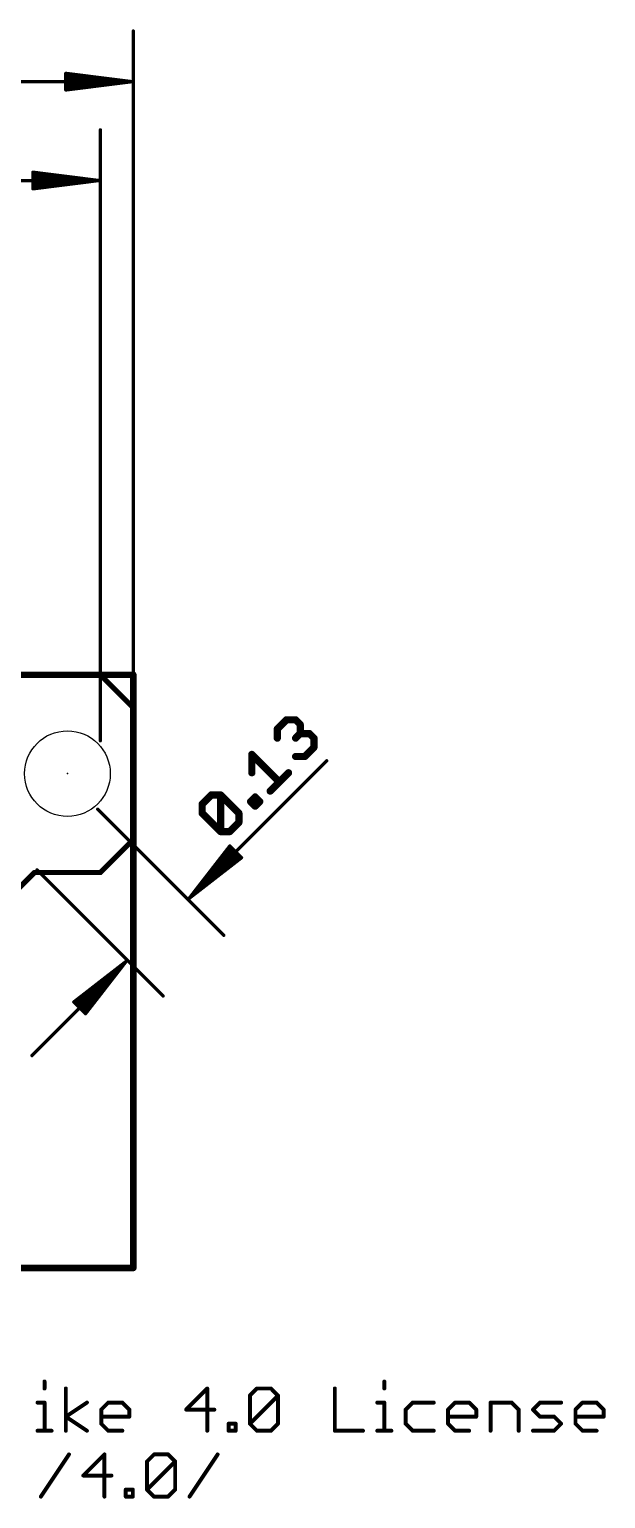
# Model space of a CAD drawing. Extents: x -38 to 87, y -12 to 48.
# Drawn here: x 64.6 to 86.8, y -8.9 to 47.7 of the extents above; entities that cross this region are included whole.
import ezdxf

# ---------------------------------------------------------------- set-up
doc = ezdxf.new("R2010")
doc.units = 0
for name, color, linetype in [('1', 12, 'CONTINUOUS'), ('16', 132, 'CONTINUOUS'), ('20', 53, 'CONTINUOUS'), ('23', 53, 'CONTINUOUS'), ('47', 253, 'CONTINUOUS'), ('51', 53, 'CONTINUOUS')]:
    doc.layers.add(name, color=color, linetype=linetype)

msp = doc.modelspace()

# ---------------------------------------------------------------- linework, layer by layer
at = {"layer": '1', "const_width": 0.254}
for points in [[(68.58, 22.86), (0, 22.86)], [(68.58, 0), (68.58, 22.86)], [(0, 0), (68.58, 0)]]:
    msp.add_lwpolyline(points, dxfattribs=at)
at = {"layer": '1', "const_width": 0.127}
for points in [[(68.6435, 22.86, 1), (68.5165, 22.86)], [(68.58, 22.7965, 1), (68.58, 22.9235)], [(68.5165, 0, 1), (68.6435, 0)], [(68.58, -0.0635, 1), (68.58, 0.0635)]]:
    msp.add_lwpolyline(points, format="xyb", dxfattribs=at)
at = {"layer": '16', "const_width": 0.254}
for points in [[(68.58, 22.86), (0, 22.86)], [(68.58, 0), (68.58, 22.86)], [(0, 0), (68.58, 0)]]:
    msp.add_lwpolyline(points, dxfattribs=at)
at = {"layer": '16', "const_width": 0.127}
for points in [[(68.6435, 22.86, 1), (68.5165, 22.86)], [(68.58, 22.7965, 1), (68.58, 22.9235)], [(68.5165, 0, 1), (68.6435, 0)], [(68.58, -0.0635, 1), (68.58, 0.0635)]]:
    msp.add_lwpolyline(points, format="xyb", dxfattribs=at)
at = {"layer": '20', "const_width": 0.2032}
for points in [[(67.31, 22.86), (1.27, 22.86)], [(67.31, 22.86), (68.58, 21.59)], [(68.58, 21.59), (68.58, 16.51)], [(68.58, 16.51), (67.31, 15.24)], [(64.77, 15.24), (63.5, 13.97)], [(64.77, 15.24), (67.31, 15.24)]]:
    msp.add_lwpolyline(points, dxfattribs=at)
at = {"layer": '20', "const_width": 0.1016}
for points in [[(67.3459, 22.8959, 1), (67.2741, 22.8241)], [(67.31, 22.8092, 1), (67.31, 22.9108)], [(68.6308, 21.59, 1), (68.5292, 21.59)], [(68.5441, 21.5541, 1), (68.6159, 21.6259)], [(68.5292, 16.51, 1), (68.6308, 16.51)], [(68.6159, 16.4741, 1), (68.5441, 16.5459)], [(64.77, 15.2908, 1), (64.77, 15.1892)], [(64.8059, 15.2041, 1), (64.7341, 15.2759)], [(67.2741, 15.2759, 1), (67.3459, 15.2041)], [(67.31, 15.1892, 1), (67.31, 15.2908)]]:
    msp.add_lwpolyline(points, format="xyb", dxfattribs=at)
at = {"layer": '20'}
msp.add_circle((66.04, 19.05), 1.651, dxfattribs=at)
at = {"layer": '23'}
msp.add_point((66.04, 19.05), dxfattribs=at)
at = {"layer": '47'}
for points, const_width in [([(68.58, 19.05), (68.58, 47.67)], 0.13), ([(68.515, 45.72), (65.98, 46.0392)], 0.13), ([(65.98, 46.0392), (65.98, 45.4008)], 0.13), ([(68.515, 45.72), (65.98, 45.98)], 0.13), ([(68.515, 45.72), (65.98, 45.85)], 0.13), ([(0.065, 45.72), (68.515, 45.72)], 0.13), ([(65.98, 45.4008), (68.515, 45.72)], 0.13), ([(65.98, 45.59), (68.515, 45.72)], 0.13), ([(65.98, 45.46), (68.515, 45.72)], 0.13), ([(67.31, 20.32), (67.31, 43.86)], 0.13), ([(1.335, 41.91), (67.245, 41.91)], 0.13), ([(67.245, 41.91), (64.71, 42.2292)], 0.13), ([(64.71, 42.2292), (64.71, 41.5908)], 0.13), ([(67.245, 41.91), (64.71, 42.17)], 0.13), ([(67.245, 41.91), (64.71, 42.04)], 0.13), ([(64.71, 41.5908), (67.245, 41.91)], 0.13), ([(64.71, 41.78), (67.245, 41.91)], 0.13), ([(64.71, 41.65), (67.245, 41.91)], 0.13), ([(74.1307, 20.7723), (74.4843, 21.1258)], 0.2794), ([(74.4843, 21.1258), (74.8378, 21.1258)], 0.2794), ([(74.8378, 21.1258), (75.0145, 20.9491)], 0.2794), ([(75.0145, 20.9491), (75.0145, 20.5956)], 0.2794), ([(74.1307, 20.4188), (74.1307, 20.7723)], 0.2794), ([(75.0145, 20.5956), (74.8378, 20.4188)], 0.2794), ([(75.0145, 20.5956), (75.3681, 20.5955)], 0.2794), ([(75.3681, 20.5955), (75.5448, 20.4188)], 0.2794), ([(75.5448, 20.4188), (75.5448, 20.0653)], 0.2794), ([(73.1499, 19.0844), (73.1499, 19.7914)], 0.2794), ([(73.1499, 19.7914), (74.2104, 18.7309)], 0.2794), ([(75.1913, 19.7117), (74.8378, 19.7117)], 0.2794), ([(75.5448, 20.0653), (75.1913, 19.7117)], 0.2794), ([(70.7342, 14.2446), (76.0359, 19.5463)], 0.13), ([(73.8569, 18.3773), (74.564, 19.0844)], 0.2794), ([(71.2366, 17.8782), (71.5902, 18.2317)], 0.2794), ([(71.5902, 18.2317), (71.9437, 18.2317)], 0.2794), ([(71.9437, 18.2317), (72.6507, 17.5247)], 0.2794), ([(71.9437, 16.8176), (71.9437, 18.2317)], 0.2794), ([(73.1013, 17.9753), (73.2781, 18.152)], 0.2794), ([(73.2781, 18.152), (73.4548, 17.9753)], 0.2794), ([(67.2084, 17.6784), (72.0671, 12.8197)], 0.13), ([(71.2366, 17.5247), (71.2366, 17.8782)], 0.2794), ([(71.9437, 16.8176), (71.2366, 17.5247)], 0.2794), ([(72.6507, 17.5247), (72.6507, 17.1712)], 0.2794), ([(73.2781, 17.7985), (73.1013, 17.9753)], 0.2794), ([(73.4548, 17.9753), (73.2781, 17.7985)], 0.2794), ([(72.6507, 17.1712), (72.2972, 16.8176)], 0.2794), ([(72.2972, 16.8176), (71.9437, 16.8176)], 0.2794), ([(70.7342, 14.2446), (72.3009, 16.2628)], 0.13), ([(70.7342, 14.2446), (72.3428, 16.2209)], 0.13), ([(70.7342, 14.2446), (72.4348, 16.129)], 0.13), ([(72.6186, 15.9452), (70.7342, 14.2446)], 0.13), ([(72.7105, 15.8532), (70.7342, 14.2446)], 0.13), ([(72.7524, 15.8113), (70.7342, 14.2446)], 0.13), ([(72.3009, 16.2628), (72.7524, 15.8113)], 0.13), ([(64.8716, 15.3416), (69.7303, 10.4829)], 0.13), ([(68.3054, 11.8158), (64.6744, 8.1848)], 0.13), ([(68.3054, 11.8158), (66.2872, 10.2491)], 0.13), ([(68.3054, 11.8158), (66.3291, 10.2072)], 0.13), ([(68.3054, 11.8158), (66.421, 10.1152)], 0.13), ([(66.6048, 9.9314), (68.3054, 11.8158)], 0.13), ([(66.6968, 9.8395), (68.3054, 11.8158)], 0.13), ([(66.7387, 9.7976), (68.3054, 11.8158)], 0.13), ([(66.2872, 10.2491), (66.7387, 9.7976)], 0.13)]:
    msp.add_lwpolyline(points, dxfattribs=dict(at, const_width=const_width))
for points, const_width in [([(68.6125, 47.67, 1), (68.5475, 47.67)], 0.065), ([(65.9841, 46.0715, 1), (65.9759, 46.007)], 0.065), ([(66.0125, 46.0392, 1), (65.9475, 46.0392)], 0.065), ([(65.9833, 46.0123, 1), (65.9767, 45.9477)], 0.065), ([(65.9817, 45.8825, 1), (65.9783, 45.8175)], 0.065), ([(65.9783, 45.6225, 1), (65.9817, 45.5575)], 0.065), ([(65.9767, 45.4923, 1), (65.9833, 45.4277)], 0.065), ([(65.9759, 45.433, 1), (65.9841, 45.3685)], 0.065), ([(65.9475, 45.4008, 1), (66.0125, 45.4008)], 0.065), ([(68.5191, 45.6878, 1), (68.5109, 45.7522)], 0.065), ([(68.5109, 45.6878, 1), (68.5191, 45.7522)], 0.065), ([(68.5183, 45.6877, 1), (68.5117, 45.7523)], 0.065), ([(68.5117, 45.6877, 1), (68.5183, 45.7523)], 0.065), ([(68.5133, 45.6875, 1), (68.5167, 45.7525)], 0.065), ([(68.5167, 45.6875, 1), (68.5133, 45.7525)], 0.065), ([(68.515, 45.6875, 1), (68.515, 45.7525)], 0.065), ([(67.3425, 43.86, 1), (67.2775, 43.86)], 0.065), ([(64.7141, 42.2615, 1), (64.7059, 42.197)], 0.065), ([(64.7425, 42.2292, 1), (64.6775, 42.2292)], 0.065), ([(64.7133, 42.2023, 1), (64.7067, 42.1377)], 0.065), ([(64.7117, 42.0725, 1), (64.7083, 42.0075)], 0.065), ([(67.2491, 41.8778, 1), (67.2409, 41.9422)], 0.065), ([(67.2409, 41.8778, 1), (67.2491, 41.9422)], 0.065), ([(67.2483, 41.8777, 1), (67.2417, 41.9423)], 0.065), ([(67.2417, 41.8777, 1), (67.2483, 41.9423)], 0.065), ([(67.2433, 41.8775, 1), (67.2467, 41.9425)], 0.065), ([(67.2467, 41.8775, 1), (67.2433, 41.9425)], 0.065), ([(67.245, 41.8775, 1), (67.245, 41.9425)], 0.065), ([(64.7083, 41.8125, 1), (64.7117, 41.7475)], 0.065), ([(64.7067, 41.6823, 1), (64.7133, 41.6177)], 0.065), ([(64.7059, 41.623, 1), (64.7141, 41.5585)], 0.065), ([(64.6775, 41.5908, 1), (64.7425, 41.5908)], 0.065), ([(74.4843, 21.1957, 1), (74.4843, 21.056)], 0.1397), ([(74.5337, 21.0764, 1), (74.4349, 21.1752)], 0.1397), ([(74.8872, 21.1752, 1), (74.7884, 21.0764)], 0.1397), ([(74.8378, 21.056, 1), (74.8378, 21.1957)], 0.1397), ([(75.0844, 20.9491, 1), (74.9447, 20.9491)], 0.1397), ([(74.9652, 20.8997, 1), (75.0639, 20.9985)], 0.1397), ([(74.0813, 20.8217, 1), (74.1801, 20.7229)], 0.1397), ([(74.2006, 20.7723, 1), (74.0609, 20.7723)], 0.1397), ([(74.0609, 20.4188, 1), (74.2006, 20.4188)], 0.1397), ([(74.7884, 20.4682, 1), (74.8872, 20.3694)], 0.1397), ([(75.0146, 20.6654, 1), (75.0145, 20.5257)], 0.1397), ([(74.9447, 20.5956, 1), (75.0844, 20.5956)], 0.1397), ([(75.0639, 20.5462, 1), (74.9652, 20.6449)], 0.1397), ([(75.4175, 20.6449, 1), (75.3187, 20.5462)], 0.1397), ([(75.3681, 20.5257, 1), (75.3681, 20.6654)], 0.1397), ([(75.6147, 20.4188, 1), (75.475, 20.4188)], 0.1397), ([(75.4954, 20.3694, 1), (75.5942, 20.4682)], 0.1397), ([(67.2775, 20.32, 1), (67.3425, 20.32)], 0.065), ([(73.2197, 19.7914, 1), (73.08, 19.7914)], 0.1397), ([(73.1992, 19.8408, 1), (73.1005, 19.742)], 0.1397), ([(74.8378, 19.7816, 1), (74.8378, 19.6419)], 0.1397), ([(75.1419, 19.7611, 1), (75.2407, 19.6623)], 0.1397), ([(75.1913, 19.6419, 1), (75.1913, 19.7816)], 0.1397), ([(75.475, 20.0653, 1), (75.6147, 20.0653)], 0.1397), ([(75.5942, 20.0159, 1), (75.4954, 20.1147)], 0.1397), ([(76.0589, 19.5233, 1), (76.0129, 19.5693)], 0.065), ([(68.5475, 19.05, 1), (68.6125, 19.05)], 0.065), ([(73.08, 19.0844, 1), (73.2197, 19.0844)], 0.1397), ([(74.161, 18.6815, 1), (74.2598, 18.7802)], 0.1397), ([(74.6133, 19.035, 1), (74.5146, 19.1338)], 0.1397), ([(71.5902, 18.3016, 1), (71.5901, 18.1619)], 0.1397), ([(71.6395, 18.1823, 1), (71.5408, 18.2811)], 0.1397), ([(72.0135, 18.2317, 1), (71.8738, 18.2317)], 0.1397), ([(71.9931, 18.2811, 1), (71.8943, 18.1823)], 0.1397), ([(71.9437, 18.1619, 1), (71.9437, 18.3016)], 0.1397), ([(73.3275, 18.2014, 1), (73.2287, 18.1026)], 0.1397), ([(73.3275, 18.1026, 1), (73.2287, 18.2014)], 0.1397), ([(73.8075, 18.4267, 1), (73.9063, 18.3279)], 0.1397), ([(67.2314, 17.7014, 1), (67.1854, 17.6554)], 0.065), ([(71.3065, 17.8782, 1), (71.1668, 17.8782)], 0.1397), ([(71.1872, 17.9276, 1), (71.286, 17.8288)], 0.1397), ([(71.286, 17.5741, 1), (71.1872, 17.4753)], 0.1397), ([(71.1668, 17.5247, 1), (71.3065, 17.5247)], 0.1397), ([(72.7206, 17.5247, 1), (72.5809, 17.5247)], 0.1397), ([(72.6013, 17.4753, 1), (72.7001, 17.5741)], 0.1397), ([(73.1507, 18.0247, 1), (73.0519, 17.9259)], 0.1397), ([(73.0519, 18.0247, 1), (73.1507, 17.9259)], 0.1397), ([(73.2287, 17.8479, 1), (73.3275, 17.7491)], 0.1397), ([(73.2287, 17.7491, 1), (73.3275, 17.8479)], 0.1397), ([(73.5042, 17.9259, 1), (73.4055, 18.0247)], 0.1397), ([(73.4055, 17.9259, 1), (73.5042, 18.0247)], 0.1397), ([(72.5809, 17.1712, 1), (72.7206, 17.1712)], 0.1397), ([(72.7001, 17.1218, 1), (72.6013, 17.2205)], 0.1397), ([(71.8738, 16.8176, 1), (72.0135, 16.8176)], 0.1397), ([(71.9437, 16.8875, 1), (71.9437, 16.7478)], 0.1397), ([(71.8943, 16.7682, 1), (71.9931, 16.867)], 0.1397), ([(72.2478, 16.867, 1), (72.3466, 16.7682)], 0.1397), ([(72.2972, 16.7478, 1), (72.2972, 16.8875)], 0.1397), ([(72.3239, 16.2858, 1), (72.278, 16.2398)], 0.065), ([(72.3266, 16.2429, 1), (72.2753, 16.2827)], 0.065), ([(72.368, 16.2004, 1), (72.3176, 16.2414)], 0.065), ([(72.4589, 16.1072, 1), (72.4106, 16.1508)], 0.065), ([(72.6404, 15.921, 1), (72.5968, 15.9693)], 0.065), ([(72.731, 15.828, 1), (72.69, 15.8784)], 0.065), ([(72.7294, 15.7884, 1), (72.7754, 15.8343)], 0.065), ([(72.7723, 15.7857, 1), (72.7325, 15.837)], 0.065), ([(64.8946, 15.3646, 1), (64.8486, 15.3186)], 0.065), ([(70.7136, 14.2698, 1), (70.7547, 14.2194)], 0.065), ([(70.7124, 14.2687, 1), (70.7559, 14.2204)], 0.065), ([(70.71, 14.2663, 1), (70.7583, 14.2228)], 0.065), ([(70.7142, 14.2702, 1), (70.7541, 14.2189)], 0.065), ([(70.7112, 14.2675, 1), (70.7571, 14.2216)], 0.065), ([(70.709, 14.2651, 1), (70.7594, 14.224)], 0.065), ([(70.7085, 14.2645, 1), (70.7598, 14.2246)], 0.065), ([(72.0441, 12.7968, 1), (72.09, 12.8427)], 0.065), ([(68.3311, 11.7959, 1), (68.2798, 11.8358)], 0.065), ([(68.3306, 11.7953, 1), (68.2802, 11.8364)], 0.065), ([(68.3296, 11.7941, 1), (68.2813, 11.8376)], 0.065), ([(68.3284, 11.7929, 1), (68.2825, 11.8388)], 0.065), ([(68.3272, 11.7917, 1), (68.2837, 11.84)], 0.065), ([(68.326, 11.7906, 1), (68.2849, 11.841)], 0.065), ([(68.3254, 11.7902, 1), (68.2855, 11.8415)], 0.065), ([(66.3102, 10.272, 1), (66.2642, 10.2261)], 0.065), ([(66.2673, 10.2747, 1), (66.3071, 10.2234)], 0.065), ([(66.3086, 10.2324, 1), (66.3496, 10.182)], 0.065), ([(69.7073, 10.46, 1), (69.7532, 10.5059)], 0.065), ([(66.3992, 10.1394, 1), (66.4428, 10.0911)], 0.065), ([(66.5807, 9.9532, 1), (66.629, 9.9096)], 0.065), ([(66.6716, 9.86, 1), (66.722, 9.819)], 0.065), ([(66.713, 9.8175, 1), (66.7643, 9.7777)], 0.065), ([(66.7157, 9.7746, 1), (66.7616, 9.8206)], 0.065), ([(64.6515, 8.2078, 1), (64.6974, 8.1619)], 0.065)]:
    msp.add_lwpolyline(points, format="xyb", dxfattribs=dict(at, const_width=const_width))
at = {"layer": '51', "const_width": 0.1524}
for points in [[(65.1595, -4.3756), (65.1595, -4.6468)], [(78.2567, -4.3756), (78.2567, -4.6468)], [(65.9798, -6.2738), (65.9798, -4.6468)], [(71.4319, -4.6468), (70.6184, -5.4603)], [(71.4319, -6.2738), (71.4319, -4.6468)], [(73.0741, -4.918), (73.3453, -4.6468)], [(73.0741, -6.0026), (73.0741, -4.918)], [(73.0741, -6.0026), (74.1588, -4.918)], [(73.3453, -4.6468), (73.8876, -4.6468)], [(73.8876, -4.6468), (74.1588, -4.918)], [(74.1588, -4.918), (74.1588, -6.0026)], [(76.3484, -4.6468), (76.3484, -6.2738)], [(64.8883, -5.1891), (65.1595, -5.1891)], [(65.1595, -5.1891), (65.1595, -6.2738)], [(65.9798, -5.7315), (66.7933, -5.1891)], [(66.7933, -6.2738), (65.9798, -5.7315)], [(67.3441, -5.4603), (67.6152, -5.1891)], [(67.3441, -6.0026), (67.3441, -5.4603)], [(68.4287, -5.7315), (67.3441, -5.7315)], [(67.6152, -5.1891), (68.1576, -5.1891)], [(68.1576, -5.1891), (68.4287, -5.4603)], [(68.4287, -5.4603), (68.4287, -5.7315)], [(70.6184, -5.4603), (71.703, -5.4603)], [(77.9856, -5.1891), (78.2567, -5.1891)], [(78.2567, -5.1891), (78.2567, -6.2738)], [(79.3482, -5.1891), (79.077, -5.4603)], [(79.077, -5.4603), (79.077, -6.0026)], [(80.1617, -5.1891), (79.3482, -5.1891)], [(80.7142, -5.4603), (80.9853, -5.1891)], [(80.7142, -6.0026), (80.7142, -5.4603)], [(81.7988, -5.7315), (80.7142, -5.7315)], [(80.9853, -5.1891), (81.5277, -5.1891)], [(81.5277, -5.1891), (81.7988, -5.4603)], [(81.7988, -5.4603), (81.7988, -5.7315)], [(82.3513, -6.2738), (82.3513, -5.1891)], [(82.3513, -5.1891), (83.1648, -5.1891)], [(83.1648, -5.1891), (83.436, -5.4603)], [(83.436, -5.4603), (83.436, -6.2738)], [(83.9885, -5.4603), (84.2596, -5.1891)], [(84.2596, -5.7315), (83.9885, -5.4603)], [(84.2596, -5.1891), (85.0731, -5.1891)], [(84.802, -5.7315), (84.2596, -5.7315)], [(85.0731, -6.0026), (84.802, -5.7315)], [(85.6256, -5.4603), (85.8968, -5.1891)], [(85.6256, -6.0026), (85.6256, -5.4603)], [(86.7103, -5.7315), (85.6256, -5.7315)], [(85.8968, -5.1891), (86.4391, -5.1891)], [(86.4391, -5.1891), (86.7103, -5.4603)], [(86.7103, -5.4603), (86.7103, -5.7315)], [(64.8883, -6.2738), (65.4307, -6.2738)], [(67.6152, -6.2738), (67.3441, -6.0026)], [(68.1576, -6.2738), (67.6152, -6.2738)], [(72.2555, -6.2738), (72.2555, -6.0026)], [(72.2555, -6.0026), (72.5267, -6.0026)], [(72.5267, -6.2738), (72.2555, -6.2738)], [(72.5267, -6.0026), (72.5267, -6.2738)], [(73.3453, -6.2738), (73.0741, -6.0026)], [(73.8876, -6.2738), (73.3453, -6.2738)], [(74.1588, -6.0026), (73.8876, -6.2738)], [(76.3484, -6.2738), (77.4331, -6.2738)], [(77.9856, -6.2738), (78.5279, -6.2738)], [(79.077, -6.0026), (79.3482, -6.2738)], [(79.3482, -6.2738), (80.1617, -6.2738)], [(80.9853, -6.2738), (80.7142, -6.0026)], [(81.5277, -6.2738), (80.9853, -6.2738)], [(83.9885, -6.2738), (84.802, -6.2738)], [(84.802, -6.2738), (85.0731, -6.0026)], [(85.8968, -6.2738), (85.6256, -6.0026)], [(86.4391, -6.2738), (85.8968, -6.2738)], [(65.0167, -8.8138), (66.1014, -7.1868)], [(67.4674, -7.1868), (66.6539, -8.0003)], [(67.4674, -8.8138), (67.4674, -7.1868)], [(69.1096, -7.458), (69.3808, -7.1868)], [(69.3808, -7.1868), (69.9231, -7.1868)], [(69.9231, -7.1868), (70.1943, -7.458)], [(70.7468, -8.8138), (71.8314, -7.1868)], [(66.6539, -8.0003), (67.7385, -8.0003)], [(69.1096, -8.5426), (69.1096, -7.458)], [(69.1096, -8.5426), (70.1943, -7.458)], [(70.1943, -7.458), (70.1943, -8.5426)], [(68.291, -8.8138), (68.291, -8.5426)], [(68.291, -8.5426), (68.5622, -8.5426)], [(68.5622, -8.5426), (68.5622, -8.8138)], [(69.3808, -8.8138), (69.1096, -8.5426)], [(70.1943, -8.5426), (69.9231, -8.8138)], [(68.5622, -8.8138), (68.291, -8.8138)], [(69.9231, -8.8138), (69.3808, -8.8138)]]:
    msp.add_lwpolyline(points, dxfattribs=at)
at = {"layer": '51', "const_width": 0.0762}
for points in [[(65.1976, -4.3756, 1), (65.1214, -4.3756)], [(78.2948, -4.3756, 1), (78.2186, -4.3756)], [(65.1214, -4.6468, 1), (65.1976, -4.6468)], [(66.0179, -4.6468, 1), (65.9417, -4.6468)], [(71.47, -4.6468, 1), (71.3938, -4.6468)], [(71.4588, -4.6738, 1), (71.4049, -4.6199)], [(73.1122, -4.918, 1), (73.036, -4.918)], [(73.0472, -4.891, 1), (73.101, -4.9449)], [(73.3453, -4.6087, 1), (73.3453, -4.6849)], [(73.3722, -4.6738, 1), (73.3183, -4.6199)], [(73.9145, -4.6199, 1), (73.8607, -4.6738)], [(73.8876, -4.6849, 1), (73.8876, -4.6087)], [(74.1969, -4.918, 1), (74.1207, -4.918)], [(74.1857, -4.9449, 1), (74.1318, -4.891)], [(74.1318, -4.9449, 1), (74.1857, -4.891)], [(76.3865, -4.6468, 1), (76.3103, -4.6468)], [(78.2186, -4.6468, 1), (78.2948, -4.6468)], [(64.8883, -5.151, 1), (64.8883, -5.2272)], [(65.1976, -5.1891, 1), (65.1214, -5.1891)], [(65.1595, -5.2272, 1), (65.1595, -5.151)], [(66.0009, -5.6998, 1), (65.9586, -5.7632)], [(65.9586, -5.6998, 1), (66.0009, -5.7632)], [(66.8144, -5.2208, 1), (66.7721, -5.1574)], [(67.3822, -5.4603, 1), (67.306, -5.4603)], [(67.3171, -5.4334, 1), (67.371, -5.4872)], [(67.3441, -5.6934, 1), (67.3441, -5.7696)], [(67.6152, -5.151, 1), (67.6152, -5.2272)], [(67.6422, -5.2161, 1), (67.5883, -5.1622)], [(68.1845, -5.1622, 1), (68.1306, -5.2161)], [(68.1576, -5.2272, 1), (68.1576, -5.151)], [(68.4668, -5.4603, 1), (68.3906, -5.4603)], [(68.4018, -5.4872, 1), (68.4557, -5.4334)], [(68.4287, -5.7696, 1), (68.4287, -5.6934)], [(70.6184, -5.4222, 1), (70.6184, -5.4984)], [(70.5914, -5.4334, 1), (70.6453, -5.4872)], [(71.703, -5.4984, 1), (71.703, -5.4222)], [(77.9856, -5.151, 1), (77.9856, -5.2272)], [(78.2948, -5.1891, 1), (78.2186, -5.1891)], [(78.2567, -5.2272, 1), (78.2567, -5.151)], [(79.1151, -5.4603, 1), (79.0389, -5.4603)], [(79.0501, -5.4334, 1), (79.104, -5.4872)], [(79.3482, -5.151, 1), (79.3482, -5.2272)], [(79.3751, -5.2161, 1), (79.3212, -5.1622)], [(80.1617, -5.2272, 1), (80.1617, -5.151)], [(80.7523, -5.4603, 1), (80.6761, -5.4603)], [(80.6872, -5.4334, 1), (80.7411, -5.4872)], [(80.7142, -5.6934, 1), (80.7142, -5.7696)], [(80.9853, -5.151, 1), (80.9853, -5.2272)], [(81.0123, -5.2161, 1), (80.9584, -5.1622)], [(81.5546, -5.1622, 1), (81.5007, -5.2161)], [(81.5277, -5.2272, 1), (81.5277, -5.151)], [(81.8369, -5.4603, 1), (81.7607, -5.4603)], [(81.7719, -5.4872, 1), (81.8258, -5.4334)], [(81.7988, -5.7696, 1), (81.7988, -5.6934)], [(82.3894, -5.1891, 1), (82.3132, -5.1891)], [(82.3513, -5.151, 1), (82.3513, -5.2272)], [(83.1918, -5.1622, 1), (83.1379, -5.2161)], [(83.1648, -5.2272, 1), (83.1648, -5.151)], [(83.4741, -5.4603, 1), (83.3979, -5.4603)], [(83.409, -5.4872, 1), (83.4629, -5.4334)], [(84.0154, -5.4334, 1), (83.9615, -5.4872)], [(83.9615, -5.4334, 1), (84.0154, -5.4872)], [(84.2596, -5.151, 1), (84.2596, -5.2272)], [(84.2596, -5.6934, 1), (84.2596, -5.7696)], [(84.2866, -5.2161, 1), (84.2327, -5.1622)], [(84.8289, -5.7045, 1), (84.775, -5.7584)], [(84.802, -5.7696, 1), (84.802, -5.6934)], [(85.0731, -5.2272, 1), (85.0731, -5.151)], [(85.6637, -5.4603, 1), (85.5875, -5.4603)], [(85.6256, -5.6934, 1), (85.6256, -5.7696)], [(85.5987, -5.4334, 1), (85.6526, -5.4872)], [(85.8968, -5.151, 1), (85.8968, -5.2272)], [(85.9237, -5.2161, 1), (85.8699, -5.1622)], [(86.4661, -5.1622, 1), (86.4122, -5.2161)], [(86.4391, -5.2272, 1), (86.4391, -5.151)], [(86.7484, -5.4603, 1), (86.6722, -5.4603)], [(86.6834, -5.4872, 1), (86.7372, -5.4334)], [(86.7103, -5.7696, 1), (86.7103, -5.6934)], [(64.8883, -6.2357, 1), (64.8883, -6.3119)], [(65.4307, -6.3119, 1), (65.4307, -6.2357)], [(66.7721, -6.3055, 1), (66.8144, -6.2421)], [(67.371, -5.9757, 1), (67.3171, -6.0296)], [(67.306, -6.0026, 1), (67.3822, -6.0026)], [(67.6152, -6.2357, 1), (67.6152, -6.3119)], [(67.5883, -6.3007, 1), (67.6422, -6.2469)], [(68.1576, -6.3119, 1), (68.1576, -6.2357)], [(68.3906, -5.7315, 1), (68.4668, -5.7315)], [(72.2936, -6.0026, 1), (72.2174, -6.0026)], [(72.2555, -5.9645, 1), (72.2555, -6.0407)], [(72.2555, -6.2357, 1), (72.2555, -6.3119)], [(72.5648, -6.0026, 1), (72.4886, -6.0026)], [(72.5267, -6.0407, 1), (72.5267, -5.9645)], [(72.5267, -6.3119, 1), (72.5267, -6.2357)], [(73.101, -5.9757, 1), (73.0472, -6.0296)], [(73.0472, -5.9757, 1), (73.101, -6.0296)], [(73.036, -6.0026, 1), (73.1122, -6.0026)], [(73.3453, -6.2357, 1), (73.3453, -6.3119)], [(73.3183, -6.3007, 1), (73.3722, -6.2469)], [(73.8607, -6.2469, 1), (73.9145, -6.3007)], [(73.8876, -6.3119, 1), (73.8876, -6.2357)], [(74.1207, -6.0026, 1), (74.1969, -6.0026)], [(74.1857, -6.0296, 1), (74.1318, -5.9757)], [(76.3484, -6.2357, 1), (76.3484, -6.3119)], [(77.4331, -6.3119, 1), (77.4331, -6.2357)], [(77.9856, -6.2357, 1), (77.9856, -6.3119)], [(78.5279, -6.3119, 1), (78.5279, -6.2357)], [(79.104, -5.9757, 1), (79.0501, -6.0296)], [(79.0389, -6.0026, 1), (79.1151, -6.0026)], [(79.3482, -6.2357, 1), (79.3482, -6.3119)], [(79.3212, -6.3007, 1), (79.3751, -6.2469)], [(80.1617, -6.3119, 1), (80.1617, -6.2357)], [(80.7411, -5.9757, 1), (80.6872, -6.0296)], [(80.6761, -6.0026, 1), (80.7523, -6.0026)], [(80.9853, -6.2357, 1), (80.9853, -6.3119)], [(80.9584, -6.3007, 1), (81.0123, -6.2469)], [(81.5277, -6.3119, 1), (81.5277, -6.2357)], [(81.7607, -5.7315, 1), (81.8369, -5.7315)], [(83.9885, -6.2357, 1), (83.9885, -6.3119)], [(84.2327, -5.7584, 1), (84.2866, -5.7045)], [(84.775, -6.2469, 1), (84.8289, -6.3007)], [(84.802, -6.3119, 1), (84.802, -6.2357)], [(85.1001, -6.0296, 1), (85.0462, -5.9757)], [(85.0462, -6.0296, 1), (85.1001, -5.9757)], [(85.6526, -5.9757, 1), (85.5987, -6.0296)], [(85.5875, -6.0026, 1), (85.6637, -6.0026)], [(85.8968, -6.2357, 1), (85.8968, -6.3119)], [(85.8699, -6.3007, 1), (85.9237, -6.2469)], [(86.4391, -6.3119, 1), (86.4391, -6.2357)], [(86.6722, -5.7315, 1), (86.7484, -5.7315)], [(65.1214, -6.2738, 1), (65.1976, -6.2738)], [(65.9417, -6.2738, 1), (66.0179, -6.2738)], [(71.3938, -6.2738, 1), (71.47, -6.2738)], [(72.2174, -6.2738, 1), (72.2936, -6.2738)], [(72.4886, -6.2738, 1), (72.5648, -6.2738)], [(76.3103, -6.2738, 1), (76.3865, -6.2738)], [(78.2186, -6.2738, 1), (78.2948, -6.2738)], [(82.3132, -6.2738, 1), (82.3894, -6.2738)], [(83.3979, -6.2738, 1), (83.4741, -6.2738)], [(66.1331, -7.2079, 1), (66.0697, -7.1657)], [(67.5055, -7.1868, 1), (67.4293, -7.1868)], [(67.4943, -7.2138, 1), (67.4404, -7.1599)], [(69.3808, -7.1487, 1), (69.3808, -7.2249)], [(69.4077, -7.2138, 1), (69.3538, -7.1599)], [(69.9501, -7.1599, 1), (69.8962, -7.2138)], [(69.9231, -7.2249, 1), (69.9231, -7.1487)], [(71.8631, -7.2079, 1), (71.7997, -7.1657)], [(66.6539, -7.9622, 1), (66.6539, -8.0384)], [(67.7385, -8.0384, 1), (67.7385, -7.9622)], [(69.1477, -7.458, 1), (69.0715, -7.458)], [(69.0827, -7.431, 1), (69.1366, -7.4849)], [(70.2324, -7.458, 1), (70.1562, -7.458)], [(70.2212, -7.4849, 1), (70.1673, -7.431)], [(70.1673, -7.4849, 1), (70.2212, -7.431)], [(66.6269, -7.9734, 1), (66.6808, -8.0272)], [(68.3291, -8.5426, 1), (68.2529, -8.5426)], [(68.291, -8.5045, 1), (68.291, -8.5807)], [(68.6003, -8.5426, 1), (68.5241, -8.5426)], [(68.5622, -8.5807, 1), (68.5622, -8.5045)], [(69.1366, -8.5157, 1), (69.0827, -8.5696)], [(69.0827, -8.5157, 1), (69.1366, -8.5696)], [(70.2212, -8.5696, 1), (70.1673, -8.5157)], [(64.985, -8.7927, 1), (65.0484, -8.8349)], [(67.4293, -8.8138, 1), (67.5055, -8.8138)], [(68.291, -8.7757, 1), (68.291, -8.8519)], [(68.2529, -8.8138, 1), (68.3291, -8.8138)], [(68.5241, -8.8138, 1), (68.6003, -8.8138)], [(68.5622, -8.8519, 1), (68.5622, -8.7757)], [(69.0715, -8.5426, 1), (69.1477, -8.5426)], [(69.3808, -8.7757, 1), (69.3808, -8.8519)], [(69.3538, -8.8407, 1), (69.4077, -8.7869)], [(69.8962, -8.7869, 1), (69.9501, -8.8407)], [(69.9231, -8.8519, 1), (69.9231, -8.7757)], [(70.1562, -8.5426, 1), (70.2324, -8.5426)], [(70.7151, -8.7927, 1), (70.7785, -8.8349)]]:
    msp.add_lwpolyline(points, format="xyb", dxfattribs=at)

doc.saveas('drawing.dxf')
